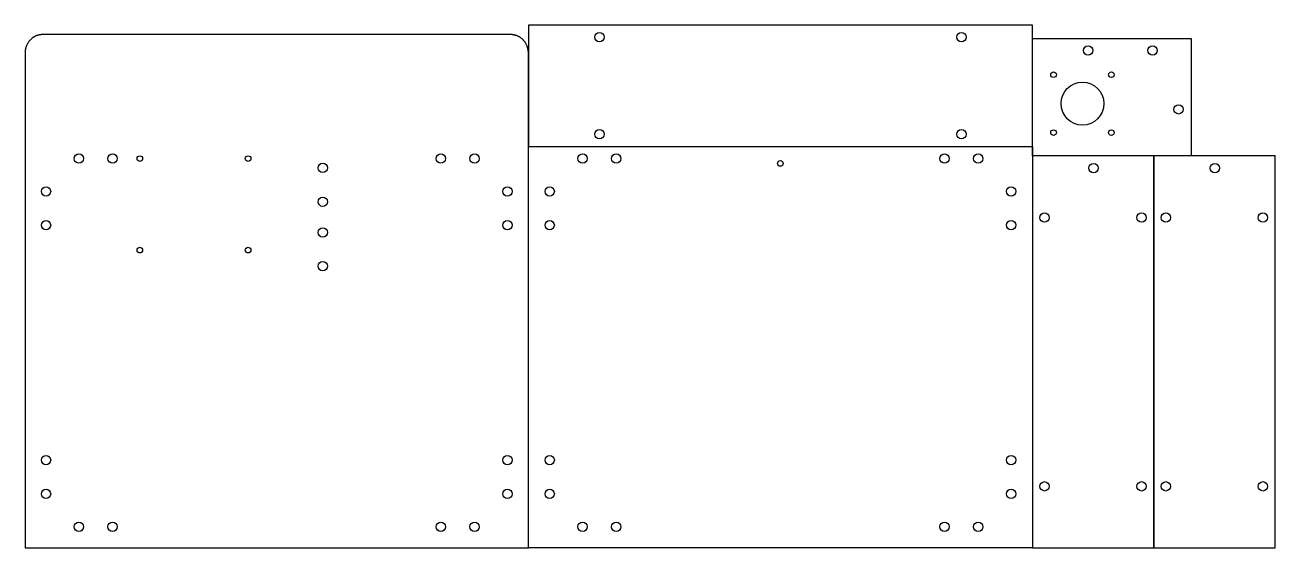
# Model space of a CAD drawing. Extents: x -908 to -238, y -230 to 50.
import ezdxf

# ---------------------------------------------------------------- set-up
doc = ezdxf.new("R2010")
doc.units = 0
doc.header["$MEASUREMENT"] = 0
doc.layers.add('LASERCUTS$INNER', color=1, linetype='CONTINUOUS')
doc.layers.add('LASERCUTS$OUTER', color=3, linetype='CONTINUOUS')

msp = doc.modelspace()

# ---------------------------------------------------------------- linework, layer by layer
at = {"layer": 'LASERCUTS$INNER'}
for centre, radius in [((-599.75, 43.65), 2.5), ((-405.82, 43.65), 2.5), ((-337.9, 36.5), 2.5), ((-303.4, 36.5), 2.5), ((-356.43, 23.52), 1.5), ((-325.43, 23.52), 1.5), ((-340.93, 8.02), 11.5), ((-289.43, 4.97), 2.5), ((-599.75, -8.35), 2.5), ((-405.82, -8.35), 2.5), ((-356.43, -7.48), 1.5), ((-325.43, -7.48), 1.5), ((-878.65, -21.38), 2.5), ((-860.58, -21.38), 2.5), ((-845.98, -21.43), 1.5), ((-787.98, -21.43), 1.5), ((-684.71, -21.38), 2.5), ((-666.65, -21.38), 2.5), ((-608.78, -21.38), 2.5), ((-590.71, -21.38), 2.5), ((-414.85, -21.38), 2.5), ((-396.78, -21.38), 2.5), ((-747.99, -26.43), 2.5), ((-502.78, -24), 1.5), ((-335, -26.5), 2.5), ((-270, -26.5), 2.5), ((-896.26, -39), 2.5), ((-649.03, -39), 2.5), ((-626.4, -39), 2.5), ((-379.17, -39), 2.5), ((-747.99, -44.5), 2.5), ((-361.28, -53.03), 2.5), ((-309.28, -53.03), 2.5), ((-296.28, -53.03), 2.5), ((-244.28, -53.03), 2.5), ((-896.26, -57.07), 2.5), ((-747.99, -60.93), 2.5), ((-649.03, -57.07), 2.5), ((-626.4, -57.07), 2.5), ((-379.17, -57.07), 2.5), ((-845.98, -70.43), 1.5), ((-787.98, -70.43), 1.5), ((-747.99, -79), 2.5), ((-896.26, -182.93), 2.5), ((-649.03, -182.93), 2.5), ((-626.4, -182.93), 2.5), ((-379.17, -182.93), 2.5), ((-896.26, -201), 2.5), ((-649.03, -201), 2.5), ((-626.4, -201), 2.5), ((-379.17, -201), 2.5), ((-361.28, -196.97), 2.5), ((-309.28, -196.97), 2.5), ((-296.28, -196.97), 2.5), ((-244.28, -196.97), 2.5), ((-878.65, -218.62), 2.5), ((-860.58, -218.62), 2.5), ((-684.71, -218.62), 2.5), ((-666.65, -218.62), 2.5), ((-608.78, -218.62), 2.5), ((-590.71, -218.62), 2.5), ((-414.85, -218.62), 2.5), ((-396.78, -218.62), 2.5)]:
    msp.add_circle(centre, radius, dxfattribs=at)
at = {"layer": 'LASERCUTS$OUTER'}
for p, q in [((-647.08, 45), (-898.21, 45)), ((-907.51, 35), (-907.51, -230)), ((-637.78, -230), (-637.78, 35)), ((-907.51, -230), (-637.78, -230))]:
    msp.add_line(p, q, dxfattribs=at)
for points in [[(-637.78, -14.85), (-367.78, -14.85), (-367.78, 50.15), (-637.78, 50.15)], [(-367.78, 43), (-282.78, 43), (-282.78, -20), (-367.78, -20)], [(-637.78, -14.85), (-367.78, -14.85), (-367.78, -230), (-637.78, -230)], [(-302.78, -20), (-367.78, -20), (-367.78, -230), (-302.78, -230)], [(-237.78, -20), (-302.78, -20), (-302.78, -230), (-237.78, -230)]]:
    msp.add_lwpolyline(points, close=True, dxfattribs=at)
for points in [[(-898.21, 45), (-898.42, 45), (-898.63, 44.99), (-898.84, 44.98), (-899.05, 44.96), (-899.26, 44.94), (-899.47, 44.91), (-899.69, 44.87), (-899.9, 44.83), (-900.12, 44.79), (-900.34, 44.74), (-900.55, 44.68), (-900.77, 44.61), (-900.99, 44.54), (-901.2, 44.47), (-901.42, 44.39), (-901.63, 44.3), (-901.85, 44.2), (-902.06, 44.1), (-902.27, 44), (-902.48, 43.88), (-902.69, 43.76), (-902.9, 43.64), (-903.1, 43.51), (-903.3, 43.37), (-903.5, 43.23), (-903.69, 43.08), (-903.89, 42.92), (-904.07, 42.76), (-904.26, 42.6), (-904.44, 42.43), (-904.62, 42.25), (-904.79, 42.07), (-904.96, 41.89), (-905.12, 41.7), (-905.28, 41.5), (-905.43, 41.3), (-905.58, 41.1), (-905.72, 40.89), (-905.86, 40.68), (-906, 40.47), (-906.12, 40.26), (-906.25, 40.04), (-906.36, 39.82), (-906.47, 39.59), (-906.58, 39.37), (-906.68, 39.14), (-906.77, 38.91), (-906.86, 38.68), (-906.94, 38.45), (-907.02, 38.22), (-907.09, 37.98), (-907.15, 37.75), (-907.21, 37.52), (-907.27, 37.29), (-907.31, 37.05), (-907.36, 36.82), (-907.39, 36.59), (-907.43, 36.36), (-907.45, 36.13), (-907.47, 35.9), (-907.49, 35.67), (-907.5, 35.45), (-907.51, 35.22), (-907.51, 35)], [(-637.78, 35), (-637.78, 35.22), (-637.79, 35.45), (-637.8, 35.67), (-637.82, 35.9), (-637.84, 36.13), (-637.87, 36.36), (-637.9, 36.59), (-637.94, 36.82), (-637.98, 37.05), (-638.03, 37.29), (-638.08, 37.52), (-638.14, 37.75), (-638.21, 37.98), (-638.28, 38.22), (-638.35, 38.45), (-638.43, 38.68), (-638.52, 38.91), (-638.62, 39.14), (-638.72, 39.37), (-638.82, 39.59), (-638.93, 39.82), (-639.05, 40.04), (-639.17, 40.26), (-639.3, 40.47), (-639.43, 40.68), (-639.57, 40.89), (-639.71, 41.1), (-639.86, 41.3), (-640.02, 41.5), (-640.17, 41.7), (-640.34, 41.89), (-640.51, 42.07), (-640.68, 42.25), (-640.85, 42.43), (-641.04, 42.6), (-641.22, 42.76), (-641.41, 42.92), (-641.6, 43.08), (-641.8, 43.23), (-641.99, 43.37), (-642.19, 43.51), (-642.4, 43.64), (-642.6, 43.76), (-642.81, 43.88), (-643.02, 44), (-643.23, 44.1), (-643.44, 44.2), (-643.66, 44.3), (-643.87, 44.39), (-644.09, 44.47), (-644.31, 44.54), (-644.52, 44.61), (-644.74, 44.68), (-644.96, 44.74), (-645.17, 44.79), (-645.39, 44.83), (-645.61, 44.87), (-645.82, 44.91), (-646.03, 44.94), (-646.25, 44.96), (-646.46, 44.98), (-646.67, 44.99), (-646.88, 45), (-647.08, 45)]]:
    msp.add_lwpolyline(points, dxfattribs=at)

doc.saveas('drawing.dxf')
